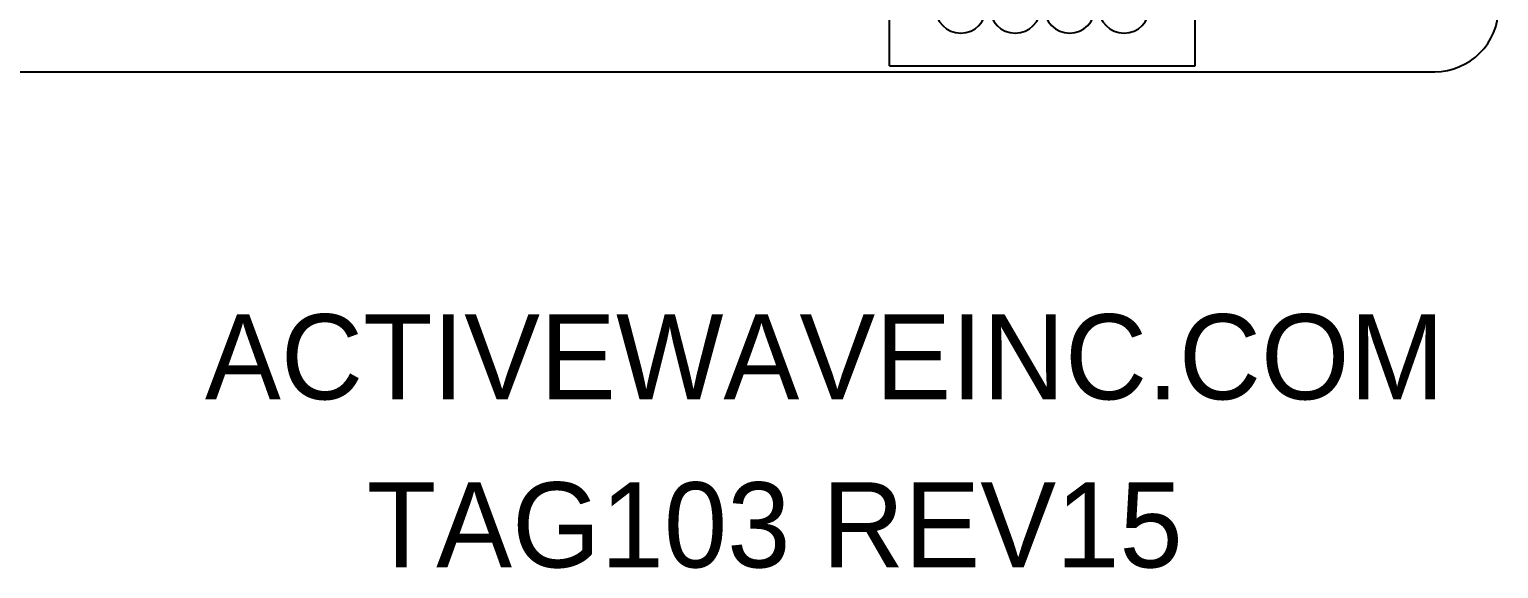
# Model space of a CAD drawing. Extents: x 8.93 to 13.33, y 4.89 to 11.88.
# Drawn here: x 9.639 to 10.329, y 6.851 to 7.105 of the extents above; entities that cross this region are included whole.
import ezdxf

# ---------------------------------------------------------------- set-up
doc = ezdxf.new("R2010")
doc.units = 0
doc.header["$MEASUREMENT"] = 0
for name, color, linetype in [('MULTILAYER', 9, 'CONTINUOUS'), ('TOPLAYER', 1, 'CONTINUOUS'), ('TOPOVERLAY', 2, 'CONTINUOUS'), ('TOPSOLDER', 216, 'CONTINUOUS')]:
    doc.layers.add(name, color=color, linetype=linetype)

msp = doc.modelspace()

# ---------------------------------------------------------------- linework, layer by layer
at = {"layer": 'MULTILAYER'}
msp.add_line((9.281, 7.085), (10.299, 7.085), dxfattribs=at)
msp.add_arc((10.299, 7.115), 0.03, 270, 360, dxfattribs=at)
at = {"layer": 'TOPOVERLAY'}
for p, q in [((10.186465, 7.087779), (10.186465, 7.188173)), ((10.042764, 7.087779), (10.042764, 7.170457)), ((10.042764, 7.087779), (10.078197, 7.087779)), ((10.078197, 7.087779), (10.186465, 7.087779))]:
    msp.add_line(p, q, dxfattribs=at)
at = {"layer": 'TOPSOLDER'}
for centre, end in [((10.076228, 7.11515), 0), ((10.101819, 7.11515), 360), ((10.127409, 7.11515), 360), ((10.153, 7.11515), 360)]:
    msp.add_arc(centre, 0.012, 180, end, dxfattribs=at)

# ---------------------------------------------------------------- texts
at = {"layer": 'TOPLAYER'}
for s, p in [('ACTIVEWAVEINC.COM', (9.721, 6.931)), ('TAG103 REV15', (9.797, 6.852))]:
    msp.add_text(s, height=0.04, dxfattribs=at).set_placement(p)

doc.saveas('drawing.dxf')
